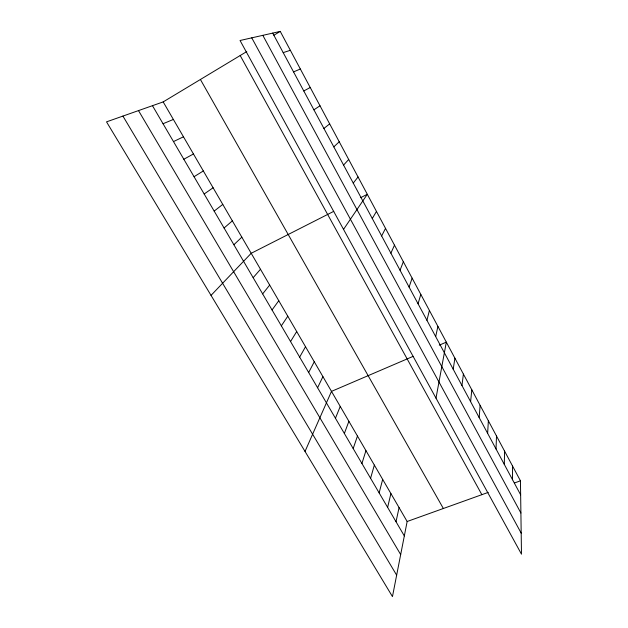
<?xml version="1.0" encoding="UTF-8"?>
<svg xmlns="http://www.w3.org/2000/svg" width="628" height="628" viewBox="0 0 628 628"><rect width="100%" height="100%" fill="white"/><g stroke="black" fill="none" stroke-linecap="round" stroke-linejoin="round"><path stroke-width="0.94" d="M512.527 479.706L512.55 466.039M504.315 464.422L504.567 451.1M496.026 448.981L496.505 436.013M487.642 433.367L488.356 420.768M479.172 417.596L480.122 405.366M470.608 401.645L471.809 389.807M461.957 385.529L463.401 374.084M453.204 369.24L454.908 358.196M435.997 398.144L446.327 342.134L439.286 345.157M163.178 101.909L407.148 521.499L392.461 596.6L106.517 121.856L163.178 101.909L246.78 51.559M396.017 521.727L399.07 507.597M435.691 336.616L437.904 326.387M387.625 507.385L390.906 493.569M426.922 320.288L429.403 310.475M379.147 492.901L382.672 479.4M370.583 478.277L374.351 465.089M418.06 303.787L420.807 294.391M361.932 463.495L365.943 450.637M409.095 287.106L412.125 278.149M353.195 448.565L357.458 436.044M344.364 433.485L348.893 421.302M400.044 270.236L403.349 261.727M335.446 418.248L340.235 406.418M305.027 451.438L331.49 391.377L413.185 356.343M390.891 253.194L394.486 245.14M317.595 387.759L322.918 376.635M381.636 235.955L385.521 228.372M308.67 372.514L314.267 361.752M299.658 357.112L305.522 346.719M372.278 218.536L376.462 211.424M290.544 341.554L296.699 331.537M281.344 325.83L287.781 316.206M343.532 229.385L367.309 194.287L360.621 197.687M272.05 309.949L278.777 300.71M353.25 183.101L358.054 176.978M262.653 293.896L269.679 285.065M253.163 277.686L260.487 269.263M343.579 165.093L348.697 159.473M211.032 295.388L251.2 253.296L333.743 211.346M233.875 244.739L241.827 237.164M333.798 146.874L339.238 141.779M224.078 228.003L232.352 220.868M323.907 128.45L329.676 123.889M214.179 211.087L222.775 204.406M204.171 193.989L213.104 187.772M313.898 109.814L320.013 105.794M194.052 176.711L203.323 170.957M273.887 35.231L280.245 31.4L520.447 480.82L521.483 554.171L240.045 40.498L280.245 31.4M183.823 159.245L193.448 153.97M303.779 90.966L310.232 87.512M173.493 141.583L183.462 136.802M293.543 71.906L300.349 69.017M163.037 123.732L173.375 119.446M407.148 521.499L488.223 492.391M514.387 483.003L520.447 480.82M283.181 52.619L290.356 50.311M122.923 116.086L396.653 575.17M138.498 110.599L400.68 554.587M152.471 105.677L404.33 535.927M200.411 79.489L443.36 508.499M240.186 55.531L481.864 494.676M251.757 37.845L521.185 533.141M262.826 35.341L520.902 513.013M272.709 33.103L520.651 494.833"/></g></svg>
